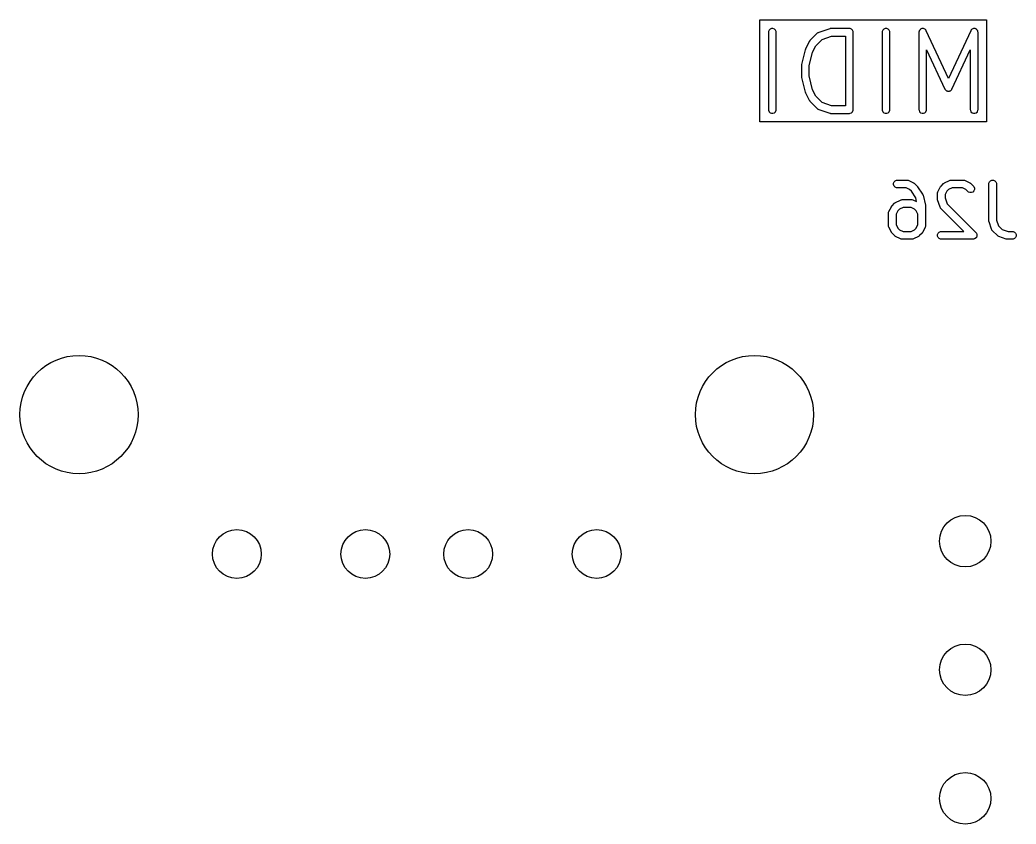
# Model space of a CAD drawing. Header units: inches. Extents: x 0.74 to 7.44, y -5.09 to -0.81.
# Drawn here: x 1.648 to 2.411, y -1.457 to -0.841 of the extents above; entities that cross this region are included whole.
import ezdxf

# ---------------------------------------------------------------- set-up
doc = ezdxf.new("R2010")
doc.units = ezdxf.units.IN
doc.header["$MEASUREMENT"] = 0
doc.layers.add('BLACK', color=250, linetype='CONTINUOUS')

msp = doc.modelspace()

# ---------------------------------------------------------------- linework, layer by layer
at = {"layer": 'BLACK', "linetype": 'CONTINUOUS'}
for p, q in [((2.21472, -0.9193), (2.21472, -0.84122)), ((2.21472, -0.84122), (2.38842, -0.84122)), ((2.38842, -0.84122), (2.38842, -0.9193)), ((2.22134, -0.85016), (2.22128, -0.85073)), ((2.22128, -0.85073), (2.22128, -0.90979)), ((2.22178, -0.84909), (2.22134, -0.85016)), ((2.2226, -0.84828), (2.22178, -0.84909)), ((2.22366, -0.84784), (2.2226, -0.84828)), ((2.22481, -0.84784), (2.22366, -0.84784)), ((2.22588, -0.84828), (2.22481, -0.84784)), ((2.22669, -0.84909), (2.22588, -0.84828)), ((2.22713, -0.85016), (2.22669, -0.84909)), ((2.22719, -0.85073), (2.22713, -0.85016)), ((2.22719, -0.90979), (2.22719, -0.85073)), ((2.25871, -0.85146), (2.25308, -0.85708)), ((2.25915, -0.85109), (2.25871, -0.85146)), ((2.25925, -0.85105), (2.25915, -0.85109)), ((2.25933, -0.85098), (2.25925, -0.85105)), ((2.25986, -0.85074), (2.25933, -0.85098)), ((2.2683, -0.84793), (2.25986, -0.85074)), ((2.26239, -0.85613), (2.26971, -0.85369)), ((2.26858, -0.84787), (2.2683, -0.84793)), ((2.26865, -0.84784), (2.26858, -0.84787)), ((2.26876, -0.84783), (2.26865, -0.84784)), ((2.26886, -0.8478), (2.26876, -0.84783)), ((2.26894, -0.84781), (2.26886, -0.8478)), ((2.26923, -0.84778), (2.26894, -0.84781)), ((2.28329, -0.84778), (2.26923, -0.84778)), ((2.26971, -0.85369), (2.28034, -0.85369)), ((2.28034, -0.85369), (2.28034, -0.90684)), ((2.28387, -0.84784), (2.28329, -0.84778)), ((2.28493, -0.84828), (2.28387, -0.84784)), ((2.28575, -0.84909), (2.28493, -0.84828)), ((2.28619, -0.85016), (2.28575, -0.84909)), ((2.28624, -0.85073), (2.28619, -0.85016)), ((2.28624, -0.90979), (2.28624, -0.85073)), ((2.30852, -0.85016), (2.30846, -0.85073)), ((2.30846, -0.85073), (2.30846, -0.90979)), ((2.30896, -0.84909), (2.30852, -0.85016)), ((2.30977, -0.84828), (2.30896, -0.84909)), ((2.31084, -0.84784), (2.30977, -0.84828)), ((2.31199, -0.84784), (2.31084, -0.84784)), ((2.31305, -0.84828), (2.31199, -0.84784)), ((2.31387, -0.84909), (2.31305, -0.84828)), ((2.31431, -0.85016), (2.31387, -0.84909)), ((2.31437, -0.85073), (2.31431, -0.85016)), ((2.31437, -0.90979), (2.31437, -0.85073)), ((2.33662, -0.85035), (2.33658, -0.85073)), ((2.33658, -0.85073), (2.33658, -0.90979)), ((2.33663, -0.85025), (2.33662, -0.85029)), ((2.33662, -0.85029), (2.33662, -0.85035)), ((2.33664, -0.85016), (2.33663, -0.85025)), ((2.33683, -0.84968), (2.33664, -0.85016)), ((2.33701, -0.8492), (2.33683, -0.84968)), ((2.33705, -0.84915), (2.33701, -0.8492)), ((2.33708, -0.84909), (2.33705, -0.84915)), ((2.33744, -0.84873), (2.33708, -0.84909)), ((2.33779, -0.84835), (2.33744, -0.84873)), ((2.33785, -0.84832), (2.33779, -0.84835)), ((2.33789, -0.84828), (2.33785, -0.84832)), ((2.33837, -0.84808), (2.33789, -0.84828)), ((2.33883, -0.84787), (2.33837, -0.84808)), ((2.3389, -0.84786), (2.33883, -0.84787)), ((2.33896, -0.84784), (2.3389, -0.84786)), ((2.33947, -0.84784), (2.33896, -0.84784)), ((2.33998, -0.84781), (2.33947, -0.84784)), ((2.34004, -0.84784), (2.33998, -0.84781)), ((2.34011, -0.84784), (2.34004, -0.84784)), ((2.34058, -0.84803), (2.34011, -0.84784)), ((2.34107, -0.84821), (2.34058, -0.84803)), ((2.34111, -0.84825), (2.34107, -0.84821)), ((2.34117, -0.84828), (2.34111, -0.84825)), ((2.34154, -0.84864), (2.34117, -0.84828)), ((2.34192, -0.84899), (2.34154, -0.84864)), ((2.34196, -0.84906), (2.34192, -0.84899)), ((2.34199, -0.84909), (2.34196, -0.84906)), ((2.34202, -0.84916), (2.34199, -0.84909)), ((2.34221, -0.84948), (2.34202, -0.84916)), ((2.35922, -0.88593), (2.34221, -0.84948)), ((2.37623, -0.84948), (2.35922, -0.88593)), ((2.37642, -0.84916), (2.37623, -0.84948)), ((2.37645, -0.84909), (2.37642, -0.84916)), ((2.37648, -0.84906), (2.37645, -0.84909)), ((2.37652, -0.84899), (2.37648, -0.84906)), ((2.3769, -0.84864), (2.37652, -0.84899)), ((2.37726, -0.84828), (2.3769, -0.84864)), ((2.37732, -0.84825), (2.37726, -0.84828)), ((2.37737, -0.84821), (2.37732, -0.84825)), ((2.37786, -0.84803), (2.37737, -0.84821)), ((2.37833, -0.84784), (2.37786, -0.84803)), ((2.37839, -0.84784), (2.37833, -0.84784)), ((2.37846, -0.84781), (2.37839, -0.84784)), ((2.37897, -0.84784), (2.37846, -0.84781)), ((2.37948, -0.84784), (2.37897, -0.84784)), ((2.37954, -0.84786), (2.37948, -0.84784)), ((2.37961, -0.84787), (2.37954, -0.84786)), ((2.38007, -0.84808), (2.37961, -0.84787)), ((2.38054, -0.84828), (2.38007, -0.84808)), ((2.38059, -0.84832), (2.38054, -0.84828)), ((2.38065, -0.84835), (2.38059, -0.84832)), ((2.381, -0.84873), (2.38065, -0.84835)), ((2.38136, -0.84909), (2.381, -0.84873)), ((2.38138, -0.84915), (2.38136, -0.84909)), ((2.38143, -0.8492), (2.38138, -0.84915)), ((2.3816, -0.84968), (2.38143, -0.8492)), ((2.3818, -0.85016), (2.3816, -0.84968)), ((2.38181, -0.85025), (2.3818, -0.85016)), ((2.38182, -0.85029), (2.38181, -0.85025)), ((2.38182, -0.85035), (2.38182, -0.85029)), ((2.38186, -0.85073), (2.38182, -0.85035)), ((2.38186, -0.90979), (2.38186, -0.85073)), ((2.25253, -0.85785), (2.24972, -0.86347)), ((2.25268, -0.8576), (2.25253, -0.85785)), ((2.25271, -0.85753), (2.25268, -0.8576)), ((2.25278, -0.85745), (2.25271, -0.85753)), ((2.25284, -0.85736), (2.25278, -0.85745)), ((2.2529, -0.85731), (2.25284, -0.85736)), ((2.25308, -0.85708), (2.2529, -0.85731)), ((2.25514, -0.86582), (2.2576, -0.86092)), ((2.2576, -0.86092), (2.26239, -0.85613)), ((2.24949, -0.86408), (2.24668, -0.87533)), ((2.24951, -0.86404), (2.24949, -0.86408)), ((2.2496, -0.86377), (2.24951, -0.86401)), ((2.24951, -0.86401), (2.24951, -0.86404)), ((2.24969, -0.86353), (2.2496, -0.86377)), ((2.2497, -0.86352), (2.24969, -0.86353)), ((2.24972, -0.86347), (2.2497, -0.86352)), ((2.2525, -0.87641), (2.25514, -0.86582)), ((2.34249, -0.90979), (2.34249, -0.86404)), ((2.34249, -0.86404), (2.35654, -0.89416)), ((2.3619, -0.89416), (2.37595, -0.86404)), ((2.37595, -0.86404), (2.37595, -0.90979)), ((2.2466, -0.87594), (2.24659, -0.87604)), ((2.24659, -0.87604), (2.24659, -0.88448)), ((2.24663, -0.87568), (2.2466, -0.8759)), ((2.2466, -0.8759), (2.2466, -0.87594)), ((2.24665, -0.87547), (2.24663, -0.87568)), ((2.24667, -0.87543), (2.24665, -0.87547)), ((2.24668, -0.87533), (2.24667, -0.87543)), ((2.2525, -0.88412), (2.2525, -0.87641)), ((2.24659, -0.88448), (2.2466, -0.88458)), ((2.2466, -0.88458), (2.2466, -0.88462)), ((2.2466, -0.88462), (2.24663, -0.88484)), ((2.24663, -0.88484), (2.24665, -0.88506)), ((2.25514, -0.8947), (2.2525, -0.88412)), ((2.24665, -0.88506), (2.24667, -0.8851)), ((2.24667, -0.8851), (2.24668, -0.8852)), ((2.24668, -0.8852), (2.24949, -0.89644)), ((2.24949, -0.89644), (2.24951, -0.89649)), ((2.24951, -0.89649), (2.24951, -0.89651)), ((2.24951, -0.89651), (2.2496, -0.89675)), ((2.2496, -0.89675), (2.24969, -0.89699)), ((2.24969, -0.89699), (2.2497, -0.89701)), ((2.2497, -0.89701), (2.24972, -0.89705)), ((2.24972, -0.89705), (2.25253, -0.90267)), ((2.2576, -0.8996), (2.25514, -0.8947)), ((2.26239, -0.9044), (2.2576, -0.8996)), ((2.35654, -0.89416), (2.35667, -0.89438)), ((2.35667, -0.89438), (2.35669, -0.89445)), ((2.35669, -0.89445), (2.35674, -0.8945)), ((2.35674, -0.8945), (2.35684, -0.89466)), ((2.35684, -0.89466), (2.35717, -0.89497)), ((2.35717, -0.89497), (2.35747, -0.8953)), ((2.35747, -0.8953), (2.35759, -0.89535)), ((2.35759, -0.89535), (2.35769, -0.89544)), ((2.35769, -0.89544), (2.35811, -0.89559)), ((2.35811, -0.89559), (2.35852, -0.89578)), ((2.35852, -0.89578), (2.35865, -0.89579)), ((2.35865, -0.89579), (2.35877, -0.89583)), ((2.35877, -0.89583), (2.35922, -0.89581)), ((2.35922, -0.89581), (2.35967, -0.89583)), ((2.35967, -0.89583), (2.35979, -0.89579)), ((2.35979, -0.89579), (2.35992, -0.89578)), ((2.35992, -0.89578), (2.36033, -0.89559)), ((2.36033, -0.89559), (2.36075, -0.89544)), ((2.36075, -0.89544), (2.36085, -0.89535)), ((2.36085, -0.89535), (2.36097, -0.8953)), ((2.36097, -0.8953), (2.36127, -0.89497)), ((2.36127, -0.89497), (2.3616, -0.89466)), ((2.3616, -0.89466), (2.3617, -0.8945)), ((2.3617, -0.8945), (2.36174, -0.89445)), ((2.36174, -0.89445), (2.36177, -0.89438)), ((2.36177, -0.89438), (2.3619, -0.89416)), ((2.25253, -0.90267), (2.25268, -0.90292)), ((2.25268, -0.90292), (2.25271, -0.90299)), ((2.25271, -0.90299), (2.25278, -0.90307)), ((2.25278, -0.90307), (2.25284, -0.90316)), ((2.25284, -0.90316), (2.2529, -0.90321)), ((2.2529, -0.90321), (2.25308, -0.90344)), ((2.25308, -0.90344), (2.25871, -0.90906)), ((2.26971, -0.90684), (2.26239, -0.9044)), ((2.28034, -0.90684), (2.26971, -0.90684)), ((2.22128, -0.90979), (2.22134, -0.91036)), ((2.22134, -0.91036), (2.22178, -0.91143)), ((2.22178, -0.91143), (2.2226, -0.91224)), ((2.2226, -0.91224), (2.22366, -0.91268)), ((2.22366, -0.91268), (2.22481, -0.91268)), ((2.22481, -0.91268), (2.22588, -0.91224)), ((2.22588, -0.91224), (2.22669, -0.91143)), ((2.22669, -0.91143), (2.22713, -0.91036)), ((2.22713, -0.91036), (2.22719, -0.90979)), ((2.25871, -0.90906), (2.25915, -0.90943)), ((2.25915, -0.90943), (2.25925, -0.90947)), ((2.25925, -0.90947), (2.25933, -0.90954)), ((2.25933, -0.90954), (2.25986, -0.90978)), ((2.25986, -0.90978), (2.2683, -0.91259)), ((2.2683, -0.91259), (2.26858, -0.91265)), ((2.26858, -0.91265), (2.26865, -0.91268)), ((2.26865, -0.91268), (2.26876, -0.91269)), ((2.26876, -0.91269), (2.26886, -0.91272)), ((2.26886, -0.91272), (2.26894, -0.91271)), ((2.26894, -0.91271), (2.26923, -0.91274)), ((2.26923, -0.91274), (2.28329, -0.91274)), ((2.28329, -0.91274), (2.28387, -0.91268)), ((2.28387, -0.91268), (2.28493, -0.91224)), ((2.28493, -0.91224), (2.28575, -0.91143)), ((2.28575, -0.91143), (2.28619, -0.91036)), ((2.28619, -0.91036), (2.28624, -0.90979)), ((2.30846, -0.90979), (2.30852, -0.91036)), ((2.30852, -0.91036), (2.30896, -0.91143)), ((2.30896, -0.91143), (2.30977, -0.91224)), ((2.30977, -0.91224), (2.31084, -0.91268)), ((2.31084, -0.91268), (2.31199, -0.91268)), ((2.31199, -0.91268), (2.31305, -0.91224)), ((2.31305, -0.91224), (2.31387, -0.91143)), ((2.31387, -0.91143), (2.31431, -0.91036)), ((2.31431, -0.91036), (2.31437, -0.90979)), ((2.33658, -0.90979), (2.33664, -0.91036)), ((2.33664, -0.91036), (2.33708, -0.91143)), ((2.33708, -0.91143), (2.33789, -0.91224)), ((2.33789, -0.91224), (2.33896, -0.91268)), ((2.33896, -0.91268), (2.34011, -0.91268)), ((2.34011, -0.91268), (2.34117, -0.91224)), ((2.34117, -0.91224), (2.34199, -0.91143)), ((2.34199, -0.91143), (2.34243, -0.91036)), ((2.34243, -0.91036), (2.34249, -0.90979)), ((2.37595, -0.90979), (2.37601, -0.91036)), ((2.37601, -0.91036), (2.37645, -0.91143)), ((2.37645, -0.91143), (2.37726, -0.91224)), ((2.37726, -0.91224), (2.37833, -0.91268)), ((2.37833, -0.91268), (2.37948, -0.91268)), ((2.37948, -0.91268), (2.38054, -0.91224)), ((2.38054, -0.91224), (2.38136, -0.91143)), ((2.38136, -0.91143), (2.3818, -0.91036)), ((2.3818, -0.91036), (2.38186, -0.90979)), ((2.38842, -0.9193), (2.21472, -0.9193)), ((2.31708, -0.96615), (2.31752, -0.96508)), ((2.31708, -0.9673), (2.31708, -0.96615)), ((2.31752, -0.96837), (2.31708, -0.9673)), ((2.31752, -0.96508), (2.31834, -0.96427)), ((2.31834, -0.96918), (2.31752, -0.96837)), ((2.31834, -0.96427), (2.3194, -0.96383)), ((2.3194, -0.96383), (2.31998, -0.96377)), ((2.31998, -0.96377), (2.32747, -0.96377)), ((2.32747, -0.96377), (2.32805, -0.96383)), ((2.32805, -0.96383), (2.32815, -0.96387)), ((2.32815, -0.96387), (2.32825, -0.96388)), ((2.32825, -0.96388), (2.3288, -0.96408)), ((2.3288, -0.96408), (2.33254, -0.96596)), ((2.33254, -0.96596), (2.33279, -0.96611)), ((2.33279, -0.96611), (2.33286, -0.96614)), ((2.33286, -0.96614), (2.33295, -0.96621)), ((2.33295, -0.96621), (2.33303, -0.96627)), ((2.33303, -0.96627), (2.33309, -0.96633)), ((2.33309, -0.96633), (2.33331, -0.96651)), ((2.33331, -0.96651), (2.33519, -0.96839)), ((2.33519, -0.96839), (2.33519, -0.96839)), ((2.33519, -0.96839), (2.33519, -0.96839)), ((2.33519, -0.96839), (2.33538, -0.96862)), ((2.33538, -0.96862), (2.33555, -0.96883)), ((2.33555, -0.96883), (2.33555, -0.96884)), ((2.33555, -0.96884), (2.33556, -0.96884)), ((2.33556, -0.96884), (2.33931, -0.97446)), ((2.35296, -0.96915), (2.35311, -0.96891)), ((2.35311, -0.96891), (2.35314, -0.96883)), ((2.35314, -0.96883), (2.35321, -0.96875)), ((2.35321, -0.96875), (2.35326, -0.96866)), ((2.35326, -0.96866), (2.35332, -0.96861)), ((2.35332, -0.96861), (2.35351, -0.96839)), ((2.35351, -0.96839), (2.35538, -0.96651)), ((2.35538, -0.96651), (2.35561, -0.96633)), ((2.35561, -0.96633), (2.35566, -0.96627)), ((2.35566, -0.96627), (2.35575, -0.96621)), ((2.35575, -0.96621), (2.35583, -0.96614)), ((2.35583, -0.96614), (2.3559, -0.96611)), ((2.3559, -0.96611), (2.35615, -0.96596)), ((2.35615, -0.96596), (2.3599, -0.96408)), ((2.3599, -0.96408), (2.36044, -0.96388)), ((2.36044, -0.96388), (2.36055, -0.96387)), ((2.36055, -0.96387), (2.36064, -0.96383)), ((2.36064, -0.96383), (2.36122, -0.96377)), ((2.36122, -0.96377), (2.37059, -0.96377)), ((2.37059, -0.96377), (2.37117, -0.96383)), ((2.37117, -0.96383), (2.37127, -0.96387)), ((2.37127, -0.96387), (2.37137, -0.96388)), ((2.37137, -0.96388), (2.37191, -0.96408)), ((2.37191, -0.96408), (2.37566, -0.96596)), ((2.37566, -0.96596), (2.37591, -0.96611)), ((2.37591, -0.96611), (2.37598, -0.96614)), ((2.37598, -0.96614), (2.37607, -0.96621)), ((2.37607, -0.96621), (2.37615, -0.96627)), ((2.37615, -0.96627), (2.37621, -0.96633)), ((2.37621, -0.96633), (2.37643, -0.96651)), ((2.37643, -0.96651), (2.37831, -0.96839)), ((2.37831, -0.96839), (2.37867, -0.96883)), ((2.37867, -0.96883), (2.37911, -0.9699)), ((2.39014, -0.96673), (2.3902, -0.96615)), ((2.39014, -0.99485), (2.39014, -0.96673)), ((2.3902, -0.96615), (2.39064, -0.96508)), ((2.39064, -0.96508), (2.39145, -0.96427)), ((2.39145, -0.96427), (2.39252, -0.96383)), ((2.39252, -0.96383), (2.39367, -0.96383)), ((2.39367, -0.96383), (2.39473, -0.96427)), ((2.39473, -0.96427), (2.39555, -0.96508)), ((2.39555, -0.96508), (2.39599, -0.96615)), ((2.39599, -0.96615), (2.39604, -0.96673)), ((2.39604, -0.96673), (2.39604, -0.99437)), ((2.3194, -0.96962), (2.31834, -0.96918)), ((2.31998, -0.96968), (2.3194, -0.96962)), ((2.32678, -0.96968), (2.31998, -0.96968)), ((2.32948, -0.97103), (2.32678, -0.96968)), ((2.3308, -0.97236), (2.32948, -0.97103)), ((2.33411, -0.97731), (2.3308, -0.97236)), ((2.33931, -0.97446), (2.33947, -0.97478)), ((2.33947, -0.97478), (2.33952, -0.97484)), ((2.33952, -0.97484), (2.33954, -0.97491)), ((2.33954, -0.97491), (2.33958, -0.97497)), ((2.33958, -0.97497), (2.33959, -0.97504)), ((2.33959, -0.97504), (2.33971, -0.97538)), ((2.33971, -0.97538), (2.34159, -0.98288)), ((2.35077, -0.97422), (2.35083, -0.97365)), ((2.35077, -0.97797), (2.35077, -0.97422)), ((2.35083, -0.97365), (2.35087, -0.97355)), ((2.35087, -0.97344), (2.35108, -0.9729)), ((2.35087, -0.97355), (2.35087, -0.97344)), ((2.35108, -0.9729), (2.35296, -0.96915)), ((2.35802, -0.97222), (2.35667, -0.97492)), ((2.35667, -0.97492), (2.35667, -0.97749)), ((2.35922, -0.97103), (2.35802, -0.97222)), ((2.36192, -0.96968), (2.35922, -0.97103)), ((2.3699, -0.96968), (2.36192, -0.96968)), ((2.37259, -0.97103), (2.3699, -0.96968)), ((2.37413, -0.97256), (2.37259, -0.97103)), ((2.37458, -0.97293), (2.37413, -0.97256)), ((2.37564, -0.97337), (2.37458, -0.97293)), ((2.37679, -0.97337), (2.37564, -0.97337)), ((2.37786, -0.97293), (2.37679, -0.97337)), ((2.37867, -0.97212), (2.37786, -0.97293)), ((2.37911, -0.97105), (2.37867, -0.97212)), ((2.37911, -0.9699), (2.37911, -0.97105)), ((2.31359, -0.9879), (2.31546, -0.98415)), ((2.31546, -0.98415), (2.31562, -0.9839)), ((2.31562, -0.9839), (2.31565, -0.98383)), ((2.31565, -0.98383), (2.31571, -0.98375)), ((2.31571, -0.98375), (2.31577, -0.98366)), ((2.31577, -0.98366), (2.31583, -0.98361)), ((2.31583, -0.98361), (2.31601, -0.98338)), ((2.31601, -0.98338), (2.31789, -0.98151)), ((2.31789, -0.98151), (2.31811, -0.98132)), ((2.31811, -0.98132), (2.31817, -0.98127)), ((2.31817, -0.98127), (2.31825, -0.98121)), ((2.31825, -0.98121), (2.31834, -0.98114)), ((2.31834, -0.98114), (2.31841, -0.98111)), ((2.31841, -0.98111), (2.31866, -0.98096)), ((2.31866, -0.98096), (2.3224, -0.97908)), ((2.3224, -0.97908), (2.32295, -0.97888)), ((2.32295, -0.97888), (2.32305, -0.97887)), ((2.32305, -0.97887), (2.32315, -0.97883)), ((2.32315, -0.97883), (2.32373, -0.97877)), ((2.32373, -0.97877), (2.33122, -0.97877)), ((2.33122, -0.97877), (2.3318, -0.97883)), ((2.3318, -0.97883), (2.3319, -0.97887)), ((2.3319, -0.97887), (2.332, -0.97888)), ((2.332, -0.97888), (2.33254, -0.97908)), ((2.33254, -0.97908), (2.33484, -0.98023)), ((2.33484, -0.98023), (2.33411, -0.97731)), ((2.34159, -0.98288), (2.3416, -0.98298)), ((2.3416, -0.98298), (2.34162, -0.98302)), ((2.34162, -0.98302), (2.34164, -0.98324)), ((2.34164, -0.98324), (2.34167, -0.98345)), ((2.34167, -0.98345), (2.34167, -0.9835)), ((2.34167, -0.9835), (2.34168, -0.9836)), ((2.34168, -0.9836), (2.34168, -0.9986)), ((2.3508, -0.97827), (2.35077, -0.97797)), ((2.35079, -0.97834), (2.3508, -0.97827)), ((2.35082, -0.97845), (2.35079, -0.97834)), ((2.35083, -0.97855), (2.35082, -0.97845)), ((2.35086, -0.97862), (2.35083, -0.97855)), ((2.35092, -0.97891), (2.35086, -0.97862)), ((2.35279, -0.98453), (2.35092, -0.97891)), ((2.35667, -0.97749), (2.35818, -0.982)), ((2.35818, -0.982), (2.38018, -1.00401)), ((2.31327, -0.98922), (2.31333, -0.98865)), ((2.31327, -0.9986), (2.31327, -0.98922)), ((2.31333, -0.98865), (2.31337, -0.98855)), ((2.31337, -0.98855), (2.31338, -0.98844)), ((2.31338, -0.98844), (2.31359, -0.9879)), ((2.32053, -0.98722), (2.31918, -0.98992)), ((2.31918, -0.98992), (2.31918, -0.9979)), ((2.32172, -0.98602), (2.32053, -0.98722)), ((2.32442, -0.98468), (2.32172, -0.98602)), ((2.33053, -0.98468), (2.32442, -0.98468)), ((2.33322, -0.98602), (2.33053, -0.98468)), ((2.33442, -0.98722), (2.33322, -0.98602)), ((2.33577, -0.98992), (2.33442, -0.98722)), ((2.33577, -0.9979), (2.33577, -0.98992)), ((2.35303, -0.98506), (2.35279, -0.98453)), ((2.3531, -0.98514), (2.35303, -0.98506)), ((2.35314, -0.98524), (2.3531, -0.98514)), ((2.35351, -0.98569), (2.35314, -0.98524)), ((2.37096, -1.00314), (2.35351, -0.98569)), ((2.31333, -0.99917), (2.31327, -0.9986)), ((2.31337, -0.99927), (2.31333, -0.99917)), ((2.31338, -0.99938), (2.31337, -0.99927)), ((2.31359, -0.99992), (2.31338, -0.99938)), ((2.31918, -0.9979), (2.32053, -1.0006)), ((2.33442, -1.0006), (2.33577, -0.9979)), ((2.34157, -0.99938), (2.34136, -0.99992)), ((2.34158, -0.99927), (2.34157, -0.99938)), ((2.34162, -0.99917), (2.34158, -0.99927)), ((2.34168, -0.9986), (2.34162, -0.99917)), ((2.39017, -0.99514), (2.39014, -0.99485)), ((2.39016, -0.99522), (2.39017, -0.99514)), ((2.39019, -0.99532), (2.39016, -0.99522)), ((2.3902, -0.99542), (2.39019, -0.99532)), ((2.39023, -0.99549), (2.3902, -0.99542)), ((2.39029, -0.99578), (2.39023, -0.99549)), ((2.39216, -1.0014), (2.39029, -0.99578)), ((2.39604, -0.99437), (2.39755, -0.99888)), ((2.39755, -0.99888), (2.40031, -1.00164)), ((2.31546, -1.00367), (2.31359, -0.99992)), ((2.31562, -1.00391), (2.31546, -1.00367)), ((2.31565, -1.00399), (2.31562, -1.00391)), ((2.31571, -1.00407), (2.31565, -1.00399)), ((2.31577, -1.00416), (2.31571, -1.00407)), ((2.31583, -1.00421), (2.31577, -1.00416)), ((2.31601, -1.00443), (2.31583, -1.00421)), ((2.31789, -1.00631), (2.31601, -1.00443)), ((2.31811, -1.00649), (2.31789, -1.00631)), ((2.31817, -1.00655), (2.31811, -1.00649)), ((2.31825, -1.00661), (2.31817, -1.00655)), ((2.31834, -1.00668), (2.31825, -1.00661)), ((2.31841, -1.00671), (2.31834, -1.00668)), ((2.31866, -1.00686), (2.31841, -1.00671)), ((2.3224, -1.00874), (2.31866, -1.00686)), ((2.32053, -1.0006), (2.32172, -1.00179)), ((2.32172, -1.00179), (2.32442, -1.00314)), ((2.32442, -1.00314), (2.33053, -1.00314)), ((2.33053, -1.00314), (2.33322, -1.00179)), ((2.33629, -1.00686), (2.33254, -1.00874)), ((2.33322, -1.00179), (2.33442, -1.0006)), ((2.33654, -1.00671), (2.33629, -1.00686)), ((2.33661, -1.00668), (2.33654, -1.00671)), ((2.3367, -1.00661), (2.33661, -1.00668)), ((2.33678, -1.00655), (2.3367, -1.00661)), ((2.33684, -1.00649), (2.33678, -1.00655)), ((2.33706, -1.00631), (2.33684, -1.00649)), ((2.33894, -1.00443), (2.33706, -1.00631)), ((2.33912, -1.00421), (2.33894, -1.00443)), ((2.33918, -1.00416), (2.33912, -1.00421)), ((2.33924, -1.00407), (2.33918, -1.00416)), ((2.3393, -1.00399), (2.33924, -1.00407)), ((2.33933, -1.00391), (2.3393, -1.00399)), ((2.33949, -1.00367), (2.33933, -1.00391)), ((2.34136, -0.99992), (2.33949, -1.00367)), ((2.35083, -1.00552), (2.35127, -1.00445)), ((2.35083, -1.00667), (2.35083, -1.00552)), ((2.35127, -1.00774), (2.35083, -1.00667)), ((2.35127, -1.00445), (2.35208, -1.00364)), ((2.35208, -1.00364), (2.35315, -1.0032)), ((2.35315, -1.0032), (2.35372, -1.00314)), ((2.35372, -1.00314), (2.37096, -1.00314)), ((2.38018, -1.00401), (2.38055, -1.00445)), ((2.38055, -1.00445), (2.38099, -1.00552)), ((2.38099, -1.00667), (2.38055, -1.00774)), ((2.38099, -1.00552), (2.38099, -1.00667)), ((2.3924, -1.00193), (2.39216, -1.0014)), ((2.39247, -1.00201), (2.3924, -1.00193)), ((2.39251, -1.00211), (2.39247, -1.00201)), ((2.39288, -1.00256), (2.39251, -1.00211)), ((2.39663, -1.00631), (2.39288, -1.00256)), ((2.39708, -1.00668), (2.39663, -1.00631)), ((2.39717, -1.00672), (2.39708, -1.00668)), ((2.39725, -1.00679), (2.39717, -1.00672)), ((2.39778, -1.00702), (2.39725, -1.00679)), ((2.40341, -1.0089), (2.39778, -1.00702)), ((2.40031, -1.00164), (2.40482, -1.00314)), ((2.40482, -1.00314), (2.40809, -1.00314)), ((2.40809, -1.00314), (2.40867, -1.0032)), ((2.40867, -1.0032), (2.40973, -1.00364)), ((2.40973, -1.00364), (2.41054, -1.00445)), ((2.41054, -1.00445), (2.41099, -1.00552)), ((2.41099, -1.00667), (2.41054, -1.00774)), ((2.41099, -1.00552), (2.41099, -1.00667)), ((2.32295, -1.00894), (2.3224, -1.00874)), ((2.32305, -1.00895), (2.32295, -1.00894)), ((2.32315, -1.00899), (2.32305, -1.00895)), ((2.32373, -1.00905), (2.32315, -1.00899)), ((2.33122, -1.00905), (2.32373, -1.00905)), ((2.3318, -1.00899), (2.33122, -1.00905)), ((2.3319, -1.00895), (2.3318, -1.00899)), ((2.332, -1.00894), (2.3319, -1.00895)), ((2.33254, -1.00874), (2.332, -1.00894)), ((2.35208, -1.00855), (2.35127, -1.00774)), ((2.35315, -1.00899), (2.35208, -1.00855)), ((2.35372, -1.00905), (2.35315, -1.00899)), ((2.37809, -1.00905), (2.35372, -1.00905)), ((2.37867, -1.00899), (2.37809, -1.00905)), ((2.37898, -1.00886), (2.37867, -1.00899)), ((2.37973, -1.00855), (2.37898, -1.00886)), ((2.38055, -1.00774), (2.37973, -1.00855)), ((2.40369, -1.00896), (2.40341, -1.0089)), ((2.40376, -1.00899), (2.40369, -1.00896)), ((2.40387, -1.009), (2.40376, -1.00899)), ((2.40397, -1.00902), (2.40387, -1.009)), ((2.40405, -1.00902), (2.40397, -1.00902)), ((2.40434, -1.00905), (2.40405, -1.00902)), ((2.40809, -1.00905), (2.40434, -1.00905)), ((2.40867, -1.00899), (2.40809, -1.00905)), ((2.40973, -1.00855), (2.40867, -1.00899)), ((2.41054, -1.00774), (2.40973, -1.00855))]:
    msp.add_line(p, q, dxfattribs=at)
at = {"layer": 'BLACK'}
for centre, radius in [((1.69331, -1.14331), 0.04528), ((1.69331, -1.14331), 0.04528), ((2.21063, -1.14331), 0.04528), ((2.21063, -1.14331), 0.04528), ((2.37205, -1.24016), 0.01969), ((2.37205, -1.24016), 0.01969), ((1.81417, -1.25), 0.0187), ((1.81417, -1.25), 0.0187), ((1.9126, -1.25), 0.0187), ((1.9126, -1.25), 0.0187), ((1.99134, -1.25), 0.0187), ((1.99134, -1.25), 0.0187), ((2.08976, -1.25), 0.0187), ((2.08976, -1.25), 0.0187), ((2.37205, -1.33858), 0.01969), ((2.37205, -1.33858), 0.01969), ((2.37205, -1.43701), 0.01969), ((2.37205, -1.43701), 0.01969)]:
    msp.add_circle(centre, radius, dxfattribs=at)

doc.saveas('drawing.dxf')
